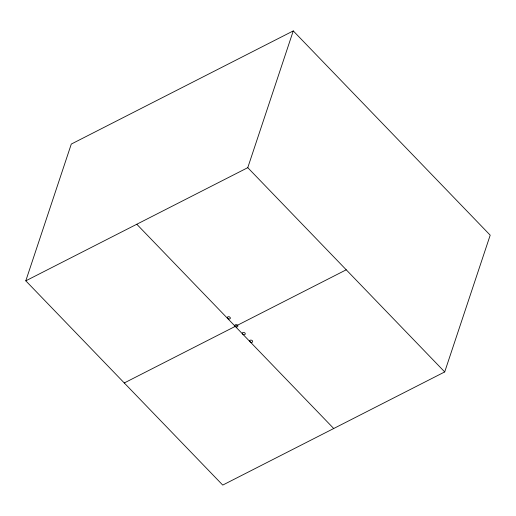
<?xml version="1.0" encoding="UTF-8"?>
<svg xmlns="http://www.w3.org/2000/svg" width="516" height="516" viewBox="0 0 516 516"><rect width="100%" height="100%" fill="white"/><g stroke="black" fill="none" stroke-linecap="round" stroke-linejoin="round"><path stroke-width="0.77" d="M25.8 280.827L71.292 144.067L293.262 30.915L490.2 235.173L444.708 371.933L222.738 485.085L25.8 280.827L247.77 167.668L293.262 30.915M124.266 382.956L346.242 269.797M247.77 167.668L444.708 371.933M136.785 224.247L333.723 428.512M243.268 334.6L242.288 333.581A1.548 1.129 18.4 0 1 243.752 332.433A1.548 1.129 18.4 0 1 245.261 333.994A1.548 1.129 18.4 0 1 243.268 334.6M250.66 342.282L249.68 341.263A1.548 1.129 18.4 0 1 251.144 340.108A1.548 1.129 18.4 0 1 252.653 341.676A1.548 1.129 18.4 0 1 250.66 342.282M227.988 318.695L227.698 318.456A1.548 1.129 18.4 0 1 228.433 316.695A1.548 1.129 18.4 0 1 230.33 318.269A1.548 1.129 18.4 0 1 227.988 318.695M235.251 326.376A1.548 1.129 18.4 0 0 237.824 326.389A1.548 1.129 18.4 0 0 236.122 324.616A1.548 1.129 18.4 0 0 235.251 326.376"/></g></svg>
